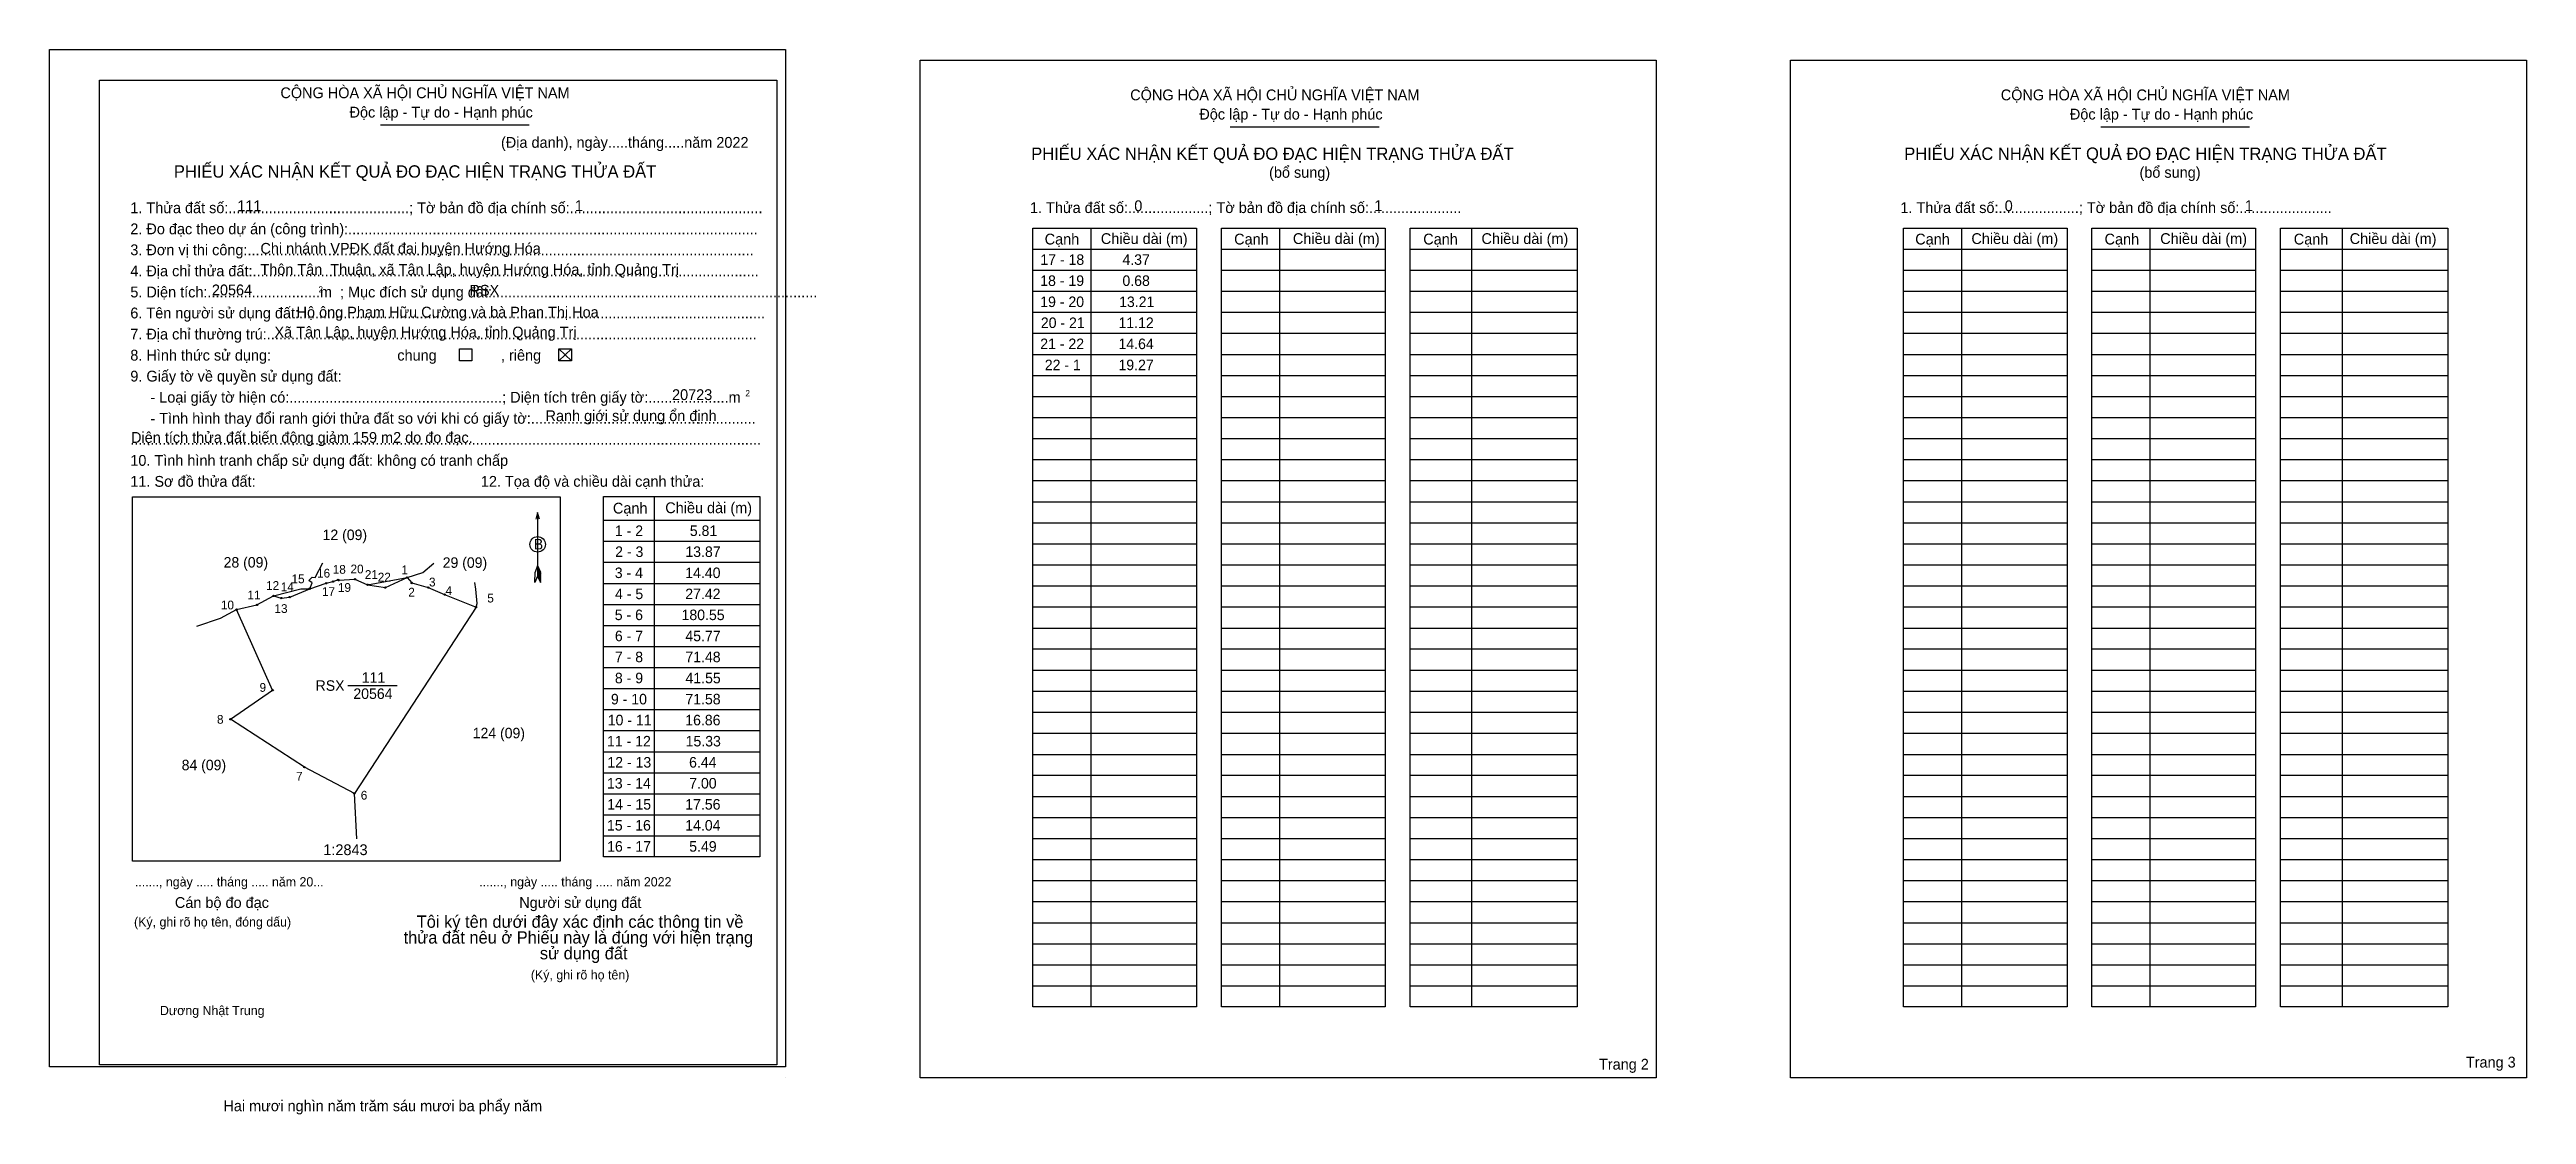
# Model space of a CAD drawing. Extents: x 545062 to 547068, y 1837454 to 1838317.
import ezdxf

# ---------------------------------------------------------------- set-up
doc = ezdxf.new("R2010")
doc.units = 0
for name, color, linetype in [('Level 1', 7, 'Continuous'), ('Level 10', 7, 'Continuous'), ('Level 11', 7, 'Continuous'), ('Level 13', 7, 'Continuous'), ('Level 2', 7, 'Continuous'), ('Level 29', 7, 'Continuous'), ('Level 3', 7, 'Continuous'), ('Level 48', 7, 'Continuous'), ('Level 50', 7, 'Continuous'), ('Level 52', 7, 'Continuous'), ('Level 6', 7, 'Continuous'), ('Level 9', 7, 'Continuous')]:
    doc.layers.add(name, color=color, linetype=linetype)

msp = doc.modelspace()

# ---------------------------------------------------------------- linework, layer by layer
at = {"layer": 'Level 1'}
for p, q in [((545061.7, 1838308.3), (545061.7, 1838308.3)), ((545766.9, 1838308.3), (545766.9, 1838308.3)), ((545329.7, 1838256), (545450.3, 1838256)), ((546018.3, 1838254.3), (546138.8, 1838254.3)), ((546723.5, 1838254.3), (546844.1, 1838254.3)), ((545905.4, 1838172.3), (545905.4, 1837541)), ((546058.1, 1838172.3), (546058.1, 1837541)), ((546213.7, 1838172.3), (546213.7, 1837541)), ((546610.6, 1838172.3), (546610.6, 1837541)), ((546763.4, 1838172.3), (546763.4, 1837541)), ((546919, 1838172.3), (546919, 1837541)), ((545858.4, 1838155.3), (545991, 1838155.3)), ((545858.4, 1838138.2), (545991, 1838138.2)), ((546011.2, 1838155.3), (546143.7, 1838155.3)), ((546011.2, 1838138.2), (546143.7, 1838138.2)), ((546164, 1838155.3), (546299.3, 1838155.3)), ((546164, 1838138.2), (546299.3, 1838138.2)), ((546563.7, 1838155.3), (546696.2, 1838155.3)), ((546563.7, 1838138.2), (546696.2, 1838138.2)), ((546716.4, 1838155.3), (546849, 1838155.3)), ((546716.4, 1838138.2), (546849, 1838138.2)), ((546869.2, 1838155.3), (547004.6, 1838155.3)), ((546869.2, 1838138.2), (547004.6, 1838138.2)), ((545858.4, 1838121.1), (545991, 1838121.1)), ((546011.2, 1838121.1), (546143.7, 1838121.1)), ((546164, 1838121.1), (546299.3, 1838121.1)), ((546563.7, 1838121.1), (546696.2, 1838121.1)), ((546716.4, 1838121.1), (546849, 1838121.1)), ((546869.2, 1838121.1), (547004.6, 1838121.1)), ((545858.4, 1838104.1), (545991, 1838104.1)), ((546011.2, 1838104.1), (546143.7, 1838104.1)), ((546164, 1838104.1), (546299.3, 1838104.1)), ((546563.7, 1838104.1), (546696.2, 1838104.1)), ((546716.4, 1838104.1), (546849, 1838104.1)), ((546869.2, 1838104.1), (547004.6, 1838104.1)), ((545858.4, 1838087), (545991, 1838087)), ((546011.2, 1838087), (546143.7, 1838087)), ((546164, 1838087), (546299.3, 1838087)), ((546563.7, 1838087), (546696.2, 1838087)), ((546716.4, 1838087), (546849, 1838087)), ((546869.2, 1838087), (547004.6, 1838087)), ((545474.3, 1838074.4), (545484.5, 1838064.8)), ((545474.3, 1838064.8), (545484.5, 1838074.4)), ((545858.4, 1838069.9), (545991, 1838069.9)), ((546011.2, 1838069.9), (546143.7, 1838069.9)), ((546164, 1838069.9), (546299.3, 1838069.9)), ((546563.7, 1838069.9), (546696.2, 1838069.9)), ((546716.4, 1838069.9), (546849, 1838069.9)), ((546869.2, 1838069.9), (547004.6, 1838069.9)), ((545858.4, 1838052.9), (545991, 1838052.9)), ((545858.4, 1838035.8), (545991, 1838035.8)), ((546011.2, 1838052.9), (546143.7, 1838052.9)), ((546011.2, 1838035.8), (546143.7, 1838035.8)), ((546164, 1838052.9), (546299.3, 1838052.9)), ((546164, 1838035.8), (546299.3, 1838035.8)), ((546563.7, 1838052.9), (546696.2, 1838052.9)), ((546563.7, 1838035.8), (546696.2, 1838035.8)), ((546716.4, 1838052.9), (546849, 1838052.9)), ((546716.4, 1838035.8), (546849, 1838035.8)), ((546869.2, 1838052.9), (547004.6, 1838052.9)), ((546869.2, 1838035.8), (547004.6, 1838035.8)), ((545858.4, 1838018.8), (545991, 1838018.8)), ((546011.2, 1838018.8), (546143.7, 1838018.8)), ((546164, 1838018.8), (546299.3, 1838018.8)), ((546563.7, 1838018.8), (546696.2, 1838018.8)), ((546716.4, 1838018.8), (546849, 1838018.8)), ((546869.2, 1838018.8), (547004.6, 1838018.8)), ((545858.4, 1838001.7), (545991, 1838001.7)), ((546011.2, 1838001.7), (546143.7, 1838001.7)), ((546164, 1838001.7), (546299.3, 1838001.7)), ((546563.7, 1838001.7), (546696.2, 1838001.7)), ((546716.4, 1838001.7), (546849, 1838001.7)), ((546869.2, 1838001.7), (547004.6, 1838001.7)), ((545858.4, 1837984.6), (545991, 1837984.6)), ((546011.2, 1837984.6), (546143.7, 1837984.6)), ((546164, 1837984.6), (546299.3, 1837984.6)), ((546563.7, 1837984.6), (546696.2, 1837984.6)), ((546716.4, 1837984.6), (546849, 1837984.6)), ((546869.2, 1837984.6), (547004.6, 1837984.6)), ((545858.4, 1837967.6), (545991, 1837967.6)), ((546011.2, 1837967.6), (546143.7, 1837967.6)), ((546164, 1837967.6), (546299.3, 1837967.6)), ((546563.7, 1837967.6), (546696.2, 1837967.6)), ((546716.4, 1837967.6), (546849, 1837967.6)), ((546869.2, 1837967.6), (547004.6, 1837967.6)), ((545128.8, 1837954.5), (545128.8, 1837954.5)), ((545457.1, 1837941.7), (545457.1, 1837890.1)), ((545510.5, 1837935.5), (545637, 1837935.5)), ((545551.4, 1837954.6), (545551.4, 1837662.5)), ((545858.4, 1837950.5), (545991, 1837950.5)), ((546011.2, 1837950.5), (546143.7, 1837950.5)), ((546164, 1837950.5), (546299.3, 1837950.5)), ((546563.7, 1837950.5), (546696.2, 1837950.5)), ((546716.4, 1837950.5), (546849, 1837950.5)), ((546869.2, 1837950.5), (547004.6, 1837950.5)), ((545510.5, 1837918.5), (545637, 1837918.5)), ((545858.4, 1837933.4), (545991, 1837933.4)), ((545858.4, 1837916.4), (545991, 1837916.4)), ((546011.2, 1837933.4), (546143.7, 1837933.4)), ((546011.2, 1837916.4), (546143.7, 1837916.4)), ((546164, 1837933.4), (546299.3, 1837933.4)), ((546164, 1837916.4), (546299.3, 1837916.4)), ((546563.7, 1837933.4), (546696.2, 1837933.4)), ((546563.7, 1837916.4), (546696.2, 1837916.4)), ((546716.4, 1837933.4), (546849, 1837933.4)), ((546716.4, 1837916.4), (546849, 1837916.4)), ((546869.2, 1837933.4), (547004.6, 1837933.4)), ((546869.2, 1837916.4), (547004.6, 1837916.4)), ((545457.1, 1837898.7), (545455, 1837893.4)), ((545457.1, 1837898.7), (545459.3, 1837893.4)), ((545457.1, 1837897.9), (545459.3, 1837892.6)), ((545457.1, 1837897.2), (545459.3, 1837891.9)), ((545457.1, 1837896.4), (545459.4, 1837891.1)), ((545457.1, 1837895.7), (545459.4, 1837890.4)), ((545457.1, 1837894.9), (545459.4, 1837889.6)), ((545510.5, 1837901.4), (545637, 1837901.4)), ((545858.4, 1837899.3), (545991, 1837899.3)), ((546011.2, 1837899.3), (546143.7, 1837899.3)), ((546164, 1837899.3), (546299.3, 1837899.3)), ((546563.7, 1837899.3), (546696.2, 1837899.3)), ((546716.4, 1837899.3), (546849, 1837899.3)), ((546869.2, 1837899.3), (547004.6, 1837899.3)), ((545454.9, 1837884.9), (545455, 1837893.4)), ((545457.1, 1837890.1), (545454.9, 1837884.9)), ((545457.1, 1837894.2), (545459.4, 1837888.8)), ((545457.1, 1837893.5), (545459.4, 1837888.1)), ((545457.1, 1837892.7), (545459.4, 1837887.3)), ((545457.1, 1837892), (545459.4, 1837886.5)), ((545457.1, 1837891.2), (545459.4, 1837885.8)), ((545457.1, 1837890.1), (545459.4, 1837884.9)), ((545459.4, 1837884.9), (545459.3, 1837893.4)), ((545510.5, 1837884.3), (545637, 1837884.3)), ((545858.4, 1837882.2), (545991, 1837882.2)), ((546011.2, 1837882.2), (546143.7, 1837882.2)), ((546164, 1837882.2), (546299.3, 1837882.2)), ((546563.7, 1837882.2), (546696.2, 1837882.2)), ((546716.4, 1837882.2), (546849, 1837882.2)), ((546869.2, 1837882.2), (547004.6, 1837882.2)), ((545510.5, 1837867.3), (545637, 1837867.3)), ((545858.4, 1837865.2), (545991, 1837865.2)), ((546011.2, 1837865.2), (546143.7, 1837865.2)), ((546164, 1837865.2), (546299.3, 1837865.2)), ((546563.7, 1837865.2), (546696.2, 1837865.2)), ((546716.4, 1837865.2), (546849, 1837865.2)), ((546869.2, 1837865.2), (547004.6, 1837865.2)), ((545510.5, 1837850.2), (545637, 1837850.2)), ((545858.4, 1837848.1), (545991, 1837848.1)), ((546011.2, 1837848.1), (546143.7, 1837848.1)), ((546164, 1837848.1), (546299.3, 1837848.1)), ((546563.7, 1837848.1), (546696.2, 1837848.1)), ((546716.4, 1837848.1), (546849, 1837848.1)), ((546869.2, 1837848.1), (547004.6, 1837848.1)), ((545510.5, 1837833.2), (545637, 1837833.2)), ((545510.5, 1837816.1), (545637, 1837816.1)), ((545858.4, 1837831.1), (545991, 1837831.1)), ((546011.2, 1837831.1), (546143.7, 1837831.1)), ((546164, 1837831.1), (546299.3, 1837831.1)), ((546563.7, 1837831.1), (546696.2, 1837831.1)), ((546716.4, 1837831.1), (546849, 1837831.1)), ((546869.2, 1837831.1), (547004.6, 1837831.1)), ((545510.5, 1837799), (545637, 1837799)), ((545858.4, 1837814), (545991, 1837814)), ((545858.4, 1837796.9), (545991, 1837796.9)), ((546011.2, 1837814), (546143.7, 1837814)), ((546011.2, 1837796.9), (546143.7, 1837796.9)), ((546164, 1837814), (546299.3, 1837814)), ((546164, 1837796.9), (546299.3, 1837796.9)), ((546563.7, 1837814), (546696.2, 1837814)), ((546563.7, 1837796.9), (546696.2, 1837796.9)), ((546716.4, 1837814), (546849, 1837814)), ((546716.4, 1837796.9), (546849, 1837796.9)), ((546869.2, 1837814), (547004.6, 1837814)), ((546869.2, 1837796.9), (547004.6, 1837796.9)), ((545510.5, 1837782), (545637, 1837782)), ((545858.4, 1837779.9), (545991, 1837779.9)), ((546011.2, 1837779.9), (546143.7, 1837779.9)), ((546164, 1837779.9), (546299.3, 1837779.9)), ((546563.7, 1837779.9), (546696.2, 1837779.9)), ((546716.4, 1837779.9), (546849, 1837779.9)), ((546869.2, 1837779.9), (547004.6, 1837779.9)), ((545510.5, 1837764.9), (545637, 1837764.9)), ((545858.4, 1837762.8), (545991, 1837762.8)), ((546011.2, 1837762.8), (546143.7, 1837762.8)), ((546164, 1837762.8), (546299.3, 1837762.8)), ((546563.7, 1837762.8), (546696.2, 1837762.8)), ((546716.4, 1837762.8), (546849, 1837762.8)), ((546869.2, 1837762.8), (547004.6, 1837762.8)), ((545510.5, 1837747.8), (545637, 1837747.8)), ((545858.4, 1837745.7), (545991, 1837745.7)), ((546011.2, 1837745.7), (546143.7, 1837745.7)), ((546164, 1837745.7), (546299.3, 1837745.7)), ((546563.7, 1837745.7), (546696.2, 1837745.7)), ((546716.4, 1837745.7), (546849, 1837745.7)), ((546869.2, 1837745.7), (547004.6, 1837745.7)), ((545510.5, 1837730.8), (545637, 1837730.8)), ((545858.4, 1837728.7), (545991, 1837728.7)), ((546011.2, 1837728.7), (546143.7, 1837728.7)), ((546164, 1837728.7), (546299.3, 1837728.7)), ((546563.7, 1837728.7), (546696.2, 1837728.7)), ((546716.4, 1837728.7), (546849, 1837728.7)), ((546869.2, 1837728.7), (547004.6, 1837728.7)), ((545510.5, 1837713.7), (545637, 1837713.7)), ((545510.5, 1837696.7), (545637, 1837696.7)), ((545858.4, 1837711.6), (545991, 1837711.6)), ((545858.4, 1837694.6), (545991, 1837694.6)), ((546011.2, 1837711.6), (546143.7, 1837711.6)), ((546011.2, 1837694.6), (546143.7, 1837694.6)), ((546164, 1837711.6), (546299.3, 1837711.6)), ((546164, 1837694.6), (546299.3, 1837694.6)), ((546563.7, 1837711.6), (546696.2, 1837711.6)), ((546563.7, 1837694.6), (546696.2, 1837694.6)), ((546716.4, 1837711.6), (546849, 1837711.6)), ((546716.4, 1837694.6), (546849, 1837694.6)), ((546869.2, 1837711.6), (547004.6, 1837711.6)), ((546869.2, 1837694.6), (547004.6, 1837694.6)), ((545510.5, 1837679.6), (545637, 1837679.6)), ((545858.4, 1837677.5), (545991, 1837677.5)), ((546011.2, 1837677.5), (546143.7, 1837677.5)), ((546164, 1837677.5), (546299.3, 1837677.5)), ((546563.7, 1837677.5), (546696.2, 1837677.5)), ((546716.4, 1837677.5), (546849, 1837677.5)), ((546869.2, 1837677.5), (547004.6, 1837677.5)), ((545475.4, 1837659.2), (545475.4, 1837659.2)), ((545858.4, 1837660.4), (545991, 1837660.4)), ((546011.2, 1837660.4), (546143.7, 1837660.4)), ((546164, 1837660.4), (546299.3, 1837660.4)), ((546563.7, 1837660.4), (546696.2, 1837660.4)), ((546716.4, 1837660.4), (546849, 1837660.4)), ((546869.2, 1837660.4), (547004.6, 1837660.4)), ((545858.4, 1837643.4), (545991, 1837643.4)), ((546011.2, 1837643.4), (546143.7, 1837643.4)), ((546164, 1837643.4), (546299.3, 1837643.4)), ((546563.7, 1837643.4), (546696.2, 1837643.4)), ((546716.4, 1837643.4), (546849, 1837643.4)), ((546869.2, 1837643.4), (547004.6, 1837643.4)), ((545858.4, 1837626.3), (545991, 1837626.3)), ((546011.2, 1837626.3), (546143.7, 1837626.3)), ((546164, 1837626.3), (546299.3, 1837626.3)), ((546563.7, 1837626.3), (546696.2, 1837626.3)), ((546716.4, 1837626.3), (546849, 1837626.3)), ((546869.2, 1837626.3), (547004.6, 1837626.3)), ((545858.4, 1837609.2), (545991, 1837609.2)), ((546011.2, 1837609.2), (546143.7, 1837609.2)), ((546164, 1837609.2), (546299.3, 1837609.2)), ((546563.7, 1837609.2), (546696.2, 1837609.2)), ((546716.4, 1837609.2), (546849, 1837609.2)), ((546869.2, 1837609.2), (547004.6, 1837609.2)), ((545858.4, 1837592.2), (545991, 1837592.2)), ((545858.4, 1837575.1), (545991, 1837575.1)), ((546011.2, 1837592.2), (546143.7, 1837592.2)), ((546011.2, 1837575.1), (546143.7, 1837575.1)), ((546164, 1837592.2), (546299.3, 1837592.2)), ((546164, 1837575.1), (546299.3, 1837575.1)), ((546563.7, 1837592.2), (546696.2, 1837592.2)), ((546563.7, 1837575.1), (546696.2, 1837575.1)), ((546716.4, 1837592.2), (546849, 1837592.2)), ((546716.4, 1837575.1), (546849, 1837575.1)), ((546869.2, 1837592.2), (547004.6, 1837592.2)), ((546869.2, 1837575.1), (547004.6, 1837575.1)), ((545858.4, 1837558), (545991, 1837558)), ((546011.2, 1837558), (546143.7, 1837558)), ((546164, 1837558), (546299.3, 1837558)), ((546563.7, 1837558), (546696.2, 1837558)), ((546716.4, 1837558), (546849, 1837558)), ((546869.2, 1837558), (547004.6, 1837558)), ((545657.9, 1837483.5), (545657.9, 1837483.5)), ((546363.2, 1837483.5), (546363.2, 1837483.5))]:
    msp.add_line(p, q, dxfattribs=at)
for points in [[(545858.4, 1838172.3), (545991, 1838172.3), (545991, 1837541), (545858.4, 1837541)], [(546011.2, 1838172.3), (546143.7, 1838172.3), (546143.7, 1837541), (546011.2, 1837541)], [(546164, 1838172.3), (546299.3, 1838172.3), (546299.3, 1837541), (546164, 1837541)], [(546563.7, 1838172.3), (546696.2, 1838172.3), (546696.2, 1837541), (546563.7, 1837541)], [(546716.4, 1838172.3), (546849, 1838172.3), (546849, 1837541), (546716.4, 1837541)], [(546869.2, 1838172.3), (547004.6, 1838172.3), (547004.6, 1837541), (546869.2, 1837541)], [(545128.8, 1837954.5), (545475.4, 1837954.5), (545475.4, 1837659.2), (545128.8, 1837659.2)], [(545510.5, 1837954.6), (545637, 1837954.6), (545637, 1837662.5), (545510.5, 1837662.5)]]:
    msp.add_lwpolyline(points, close=True, dxfattribs=at)
msp.add_lwpolyline([(545458.6, 1837936.3), (545457.1, 1837941.7), (545455.7, 1837936.3)], dxfattribs=at)
msp.add_circle((545457.1, 1837915.9), 6.3, dxfattribs=at)
at = {"layer": 'Level 10'}
for p, q in [((545276.8, 1837889), (545283.2, 1837901)), ((545364.2, 1837893.2), (545372.9, 1837900.6)), ((545271.6, 1837886.7), (545274.4, 1837889.4)), ((545274.4, 1837884.7), (545271.6, 1837886.7)), ((545272.5, 1837880), (545274.4, 1837884.7)), ((545274.4, 1837889.4), (545276.8, 1837889)), ((545351.3, 1837889), (545364.2, 1837893.2)), ((545407, 1837879.5), (545406.1, 1837885.1)), ((545408.1, 1837868), (545407, 1837879.5)), ((545181.1, 1837849.6), (545200.1, 1837856.2)), ((545200.1, 1837856.2), (545213.2, 1837863)), ((545407.2, 1837865.1), (545408.1, 1837868)), ((545310.5, 1837677.1), (545308.6, 1837713.9))]:
    msp.add_line(p, q, dxfattribs=at)
msp.add_lwpolyline([(545243.1, 1837874.1), (545249.4, 1837872.4), (545256.3, 1837873.2), (545272.5, 1837880), (545285.9, 1837884.4), (545291.2, 1837885.8), (545295.3, 1837887.1), (545295.9, 1837886.8), (545309.1, 1837887.6), (545319.3, 1837883.2), (545333.8, 1837880.9), (545351.3, 1837889), (545355.1, 1837884.6), (545368.5, 1837880.9), (545381.7, 1837875.2), (545407.2, 1837865.1), (545308.6, 1837713.9), (545268.2, 1837735.3), (545208.2, 1837774.2), (545242.4, 1837797.7), (545213.2, 1837863), (545229.6, 1837866.8)], close=True, dxfattribs=at)
at = {"layer": 'Level 11'}
for centre in [(545243.1, 1837874.1), (545243.1, 1837874.1), (545272.5, 1837880), (545285.9, 1837884.4), (545291.2, 1837885.8), (545295.3, 1837887.1), (545295.9, 1837886.8), (545309.1, 1837887.6), (545319.3, 1837883.2), (545333.8, 1837880.9), (545351.3, 1837889), (545355.1, 1837884.6), (545368.5, 1837880.9), (545381.7, 1837875.2), (545213.2, 1837863), (545229.6, 1837866.8), (545249.4, 1837872.4), (545256.3, 1837873.2), (545407.2, 1837865.1), (545242.4, 1837797.7), (545208.2, 1837774.2), (545268.2, 1837735.3), (545308.6, 1837713.9)]:
    msp.add_circle(centre, 0.569, dxfattribs=at)
at = {"layer": 'Level 2'}
for points in [[(545061.6, 1838317.1), (545657.9, 1838317.1), (545657.9, 1837492.4), (545061.6, 1837492.4)], [(545766.9, 1838308.3), (546363.2, 1838308.3), (546363.2, 1837483.5), (545766.9, 1837483.5)], [(546472.1, 1838308.3), (547068.4, 1838308.3), (547068.4, 1837483.5), (546472.1, 1837483.5)]]:
    msp.add_lwpolyline(points, close=True, dxfattribs=at)
at = {"layer": 'Level 29'}
for p, q in [((545243.1, 1837874.1), (545265.2, 1837879.9)), ((545265.2, 1837879.9), (545272.5, 1837880)), ((545319.3, 1837883.2), (545351.3, 1837889))]:
    msp.add_line(p, q, dxfattribs=at)
at = {"layer": 'Level 3'}
msp.add_lwpolyline([(545102, 1838292.3), (545650.8, 1838292.3), (545650.8, 1837493.9), (545102, 1837493.9)], close=True, dxfattribs=at)
at = {"layer": 'Level 50'}
for points in [[(545393.7, 1838074.4), (545403.9, 1838074.4), (545403.9, 1838064.8), (545393.7, 1838064.8)], [(545474.3, 1838074.4), (545484.5, 1838074.4), (545484.5, 1838064.8), (545474.3, 1838064.8)]]:
    msp.add_lwpolyline(points, close=True, dxfattribs=at)
at = {"layer": 'Level 9'}
msp.add_line((545303.2, 1837801.4), (545343.4, 1837801.4), dxfattribs=at)

# ---------------------------------------------------------------- texts
at = {"layer": 'Level 1'}
for s, height, p in [('CỘNG HÒA XÃ HỘI CHỦ NGHĨA VIỆT NAM', 8.759, (545248.7, 1838277.6)), ('CỘNG HÒA XÃ HỘI CHỦ NGHĨA VIỆT NAM', 8.759, (545937.2, 1838275.9)), ('CỘNG HÒA XÃ HỘI CHỦ NGHĨA VIỆT NAM', 8.759, (546642.5, 1838275.9)), ('Độc lập - Tự do - Hạnh phúc', 8.759, (545304.7, 1838261.9)), ('Độc lập - Tự do - Hạnh phúc', 8.759, (545993.2, 1838260.3)), ('Độc lập - Tự do - Hạnh phúc', 8.759, (546698.5, 1838260.3)), ('(Địa danh), ngày.....tháng.....năm 2022', 8.759, (545427.4, 1838237.4)), ('PHIẾU XÁC NHẬN KẾT QUẢ ĐO ĐẠC HIỆN TRẠNG THỬA ĐẤT', 10.011, (545857, 1838227.6)), ('PHIẾU XÁC NHẬN KẾT QUẢ ĐO ĐẠC HIỆN TRẠNG THỬA ĐẤT', 10.011, (546564.3, 1838227.6)), ('PHIẾU XÁC NHẬN KẾT QUẢ ĐO ĐẠC HIỆN TRẠNG THỬA ĐẤT', 10.011, (545162.4, 1838213.2)), ('(bổ sung)', 8.76, (546049.7, 1838213.1)), ('(bổ sung)', 8.76, (546754.9, 1838213.1)), ('2. Đo đạc theo dự án (công trình):......................................................................................................', 8.7586, (545127.1, 1838167.3)), ('1. Thửa đất số:.............................................; Tờ bản đồ địa chính số:................................................', 8.7586, (545127.1, 1838184.4)), ('1. Thửa đất số:....................; Tờ bản đồ địa chính số:.......................', 8.759, (545856, 1838184.5)), ('1. Thửa đất số:....................; Tờ bản đồ địa chính số:.......................', 8.759, (546561.2, 1838184.5)), ('3. Đơn vị thi công:..............................................................................................................................', 8.7586, (545127.1, 1838150.3)), ('Cạnh', 8.76, (545867.9, 1838159)), ('Chiều dài (m)', 8.759, (545913.4, 1838159.4)), ('Cạnh', 8.76, (546021.4, 1838159)), ('Chiều dài (m)', 8.759, (546069, 1838159.4)), ('Cạnh', 8.76, (546174.6, 1838159)), ('Chiều dài (m)', 8.759, (546221.8, 1838159.4)), ('Cạnh', 8.76, (546573.2, 1838159)), ('Chiều dài (m)', 8.759, (546618.7, 1838159.4)), ('Cạnh', 8.76, (546726.6, 1838159)), ('Chiều dài (m)', 8.759, (546771.7, 1838159.4)), ('Cạnh', 8.76, (546879.9, 1838159)), ('Chiều dài (m)', 8.759, (546925.2, 1838159.4)), ('4. Địa chỉ thửa đất:..............................................................................................................................', 8.7586, (545127.1, 1838133.2)), ('5. Diện tích:............................m  ; Mục đích sử dụng đất:.................................................................................', 8.7586, (545127.1, 1838116.1)), ('2', 5, (545279.5, 1838120.1)), ('6. Tên người sử dụng đất:....................................................................................................................', 8.7586, (545127.1, 1838099.1)), ('7. Địa chỉ thường trú:..........................................................................................................................', 8.7586, (545127.1, 1838082)), ('9. Giấy tờ về quyền sử dụng đất:', 8.759, (545127.1, 1838047.9)), ('chung                , riêng', 8.759, (545343.4, 1838064.9)), ('     - Loại giấy tờ hiện có:.....................................................; Diện tích trên giấy tờ:....................m', 8.7586, (545127.1, 1838030.8)), ('2', 5, (545625.4, 1838035.9)), ('     - Tình hình thay đổi ranh giới thửa đất so với khi có giấy tờ:........................................................', 8.7586, (545127.1, 1838013.7)), ('.............................................................................................................................................................', 8.7586, (545127.1, 1837996.7)), ('10. Tình hình tranh chấp sử dụng đất: không có tranh chấp', 8.759, (545127.1, 1837979.6)), ('11. Sơ đồ thửa đất:', 8.759, (545127.1, 1837962.6)), ('12. Tọa độ và chiều dài cạnh thửa:', 8.759, (545411.1, 1837962.6)), ('Cạnh', 8.76, (545518.1, 1837940.9)), ('Chiều dài (m)', 8.759, (545560.5, 1837941.2)), ('B', 8.53, (545454, 1837911.8)), ('......., ngày ..... tháng ..... năm 20...', 7.508, (545130.8, 1837638.6)), ('......., ngày ..... tháng ..... năm 2022', 7.508, (545409.8, 1837638.6)), ('(Ký, ghi rõ họ tên, đóng dấu)', 7.508, (545130.1, 1837606.1)), ('Cán bộ đo đạc', 8.759, (545163.2, 1837621.2)), ('Tôi ký tên dưới đây xác định các thông tin về', 9.953, (545359.1, 1837605.1)), ('Người sử dụng đất', 8.759, (545442.2, 1837621.2)), ('thửa đất nêu ở Phiếu này là đúng với hiện trạng', 9.953, (545348.5, 1837592.3)), ('sử dụng đất', 9.953, (545458.9, 1837579.5)), ('(Ký, ghi rõ họ tên)', 7.508, (545451.6, 1837563.2)), ('Dương Nhật Trung', 7.508, (545151.1, 1837534.3)), ('Trang 2', 8.76, (546317, 1837490.1)), ('Trang 3', 8.76, (547019.3, 1837491.8))]:
    msp.add_text(s, height=height, dxfattribs=at).set_placement(p)
at = {"layer": 'Level 10'}
for s, p in [('12 (09)', (545282.9, 1837919.4)), ('28 (09)', (545202.7, 1837897.1)), ('29 (09)', (545380.2, 1837896.9)), ('124 (09)', (545404.5, 1837758.7)), ('84 (09)', (545168.7, 1837732.8))]:
    msp.add_text(s, height=8.5, dxfattribs=at).set_placement(p)
at = {"layer": 'Level 13'}
for s, p in [('RSX', (545277.2, 1837797.2)), ('20564', (545307.8, 1837790.6)), ('111', (545314.6, 1837803.7))]:
    msp.add_text(s, height=8.53, dxfattribs=at).set_placement(p)
at = {"layer": 'Level 48'}
msp.add_text('8. Hình thức sử dụng:', height=8.759, dxfattribs=at).set_placement((545127.1, 1838064.9))
at = {"layer": 'Level 52'}
for s, p in [('17 - 18', (545864.4, 1838142.5)), ('4.37', (545930.9, 1838142.5)), ('19 - 20', (545864.3, 1838108.3)), ('18 - 19', (545864.3, 1838125.4)), ('13.21', (545928.2, 1838108.3)), ('0.68', (545930.9, 1838125.4)), ('20 - 21', (545864.8, 1838091.3)), ('11.12', (545927.7, 1838091.3)), ('21 - 22', (545864.3, 1838074.2)), ('14.64', (545927.7, 1838074.2)), ('22 - 1', (545868, 1838057.1)), ('19.27', (545927.7, 1838057.1)), ('1 - 2', (545519.7, 1837922.7)), ('5.81', (545580.4, 1837922.7)), ('3 - 4', (545519.6, 1837888.6)), ('2 - 3', (545519.9, 1837905.7)), ('13.87', (545576.8, 1837905.7)), ('14.40', (545576.7, 1837888.6)), ('4 - 5', (545519.8, 1837871.5)), ('27.42', (545576.7, 1837871.5)), ('5 - 6', (545519.6, 1837854.5)), ('180.55', (545573.7, 1837854.5)), ('6 - 7', (545519.7, 1837837.4)), ('45.77', (545576.8, 1837837.4)), ('7 - 8', (545519.7, 1837820.4)), ('71.48', (545576.8, 1837820.4)), ('9 - 10', (545516.5, 1837786.2)), ('8 - 9', (545519.7, 1837803.3)), ('41.55', (545576.9, 1837803.3)), ('71.58', (545576.8, 1837786.2)), ('10 - 11', (545513.9, 1837769.2)), ('16.86', (545576.7, 1837769.2)), ('11 - 12', (545513.3, 1837752.1)), ('15.33', (545577, 1837752.1)), ('12 - 13', (545513.6, 1837735)), ('6.44', (545579.8, 1837735)), ('13 - 14', (545513.3, 1837718)), ('7.00', (545579.9, 1837718)), ('14 - 15', (545513.5, 1837700.9)), ('17.56', (545576.7, 1837700.9)), ('15 - 16', (545513.3, 1837683.9)), ('16 - 17', (545513.4, 1837666.8)), ('14.04', (545576.7, 1837683.9)), ('5.49', (545579.9, 1837666.8))]:
    msp.add_text(s, height=8.53, dxfattribs=at).set_placement(p)
at = {"layer": 'Level 6'}
for s, height, p in [('111', 8.76, (545213.8, 1838186)), ('1', 8.76, (545487.3, 1838186.1)), ('0', 8.76, (545940.5, 1838186)), ('1', 8.76, (546135, 1838186.1)), ('0', 8.76, (546645.7, 1838186)), ('1', 8.76, (546840.3, 1838186.1)), ('Chi nhánh VPĐK đất đai huyện Hướng Hóa', 8.759, (545232.5, 1838151.5)), ('Thôn Tân  Thuận, xã Tân Lập, huyện Hướng Hóa, tỉnh Quảng Trị', 8.759, (545232.5, 1838134.4)), ('20564', 8.76, (545193.2, 1838117.8)), ('RSX', 8.76, (545401.9, 1838117.5)), ('Hộ ông Phạm Hữu Cường và bà Phan Thị Hoa', 8.759, (545261.8, 1838099.8)), ('Xã Tân Lập, huyện Hướng Hóa, tỉnh Quảng Trị', 8.759, (545243.9, 1838083.6)), ('20723', 8.76, (545566, 1838032.9)), ('Ranh giới sử dụng ổn định', 8.759, (545463.5, 1838015.8)), ('Diện tích thửa đất biến động giảm 159 m2 do đo đạc.', 8.759, (545127.7, 1837998.2)), ('1:2843', 8.76, (545283.5, 1837664)), ('Hai mươi nghìn năm trăm sáu mươi ba phẩy năm', 8.759, (545202.5, 1837456.4))]:
    msp.add_text(s, height=height, dxfattribs=at).set_placement(p)
at = {"layer": 'Level 9'}
for s, p in [('16', (545278.4, 1837889)), ('18', (545291.1, 1837892.1)), ('20', (545305.5, 1837892.4)), ('21', (545317.1, 1837887.9)), ('1', (545346.8, 1837891.7)), ('11', (545222, 1837871.3)), ('12', (545237.1, 1837879)), ('14', (545249, 1837877.9)), ('15', (545257.7, 1837884.4)), ('17', (545282.4, 1837874.1)), ('19', (545295.3, 1837877.4)), ('22', (545327.6, 1837885.8)), ('2', (545352.3, 1837873.6)), ('3', (545369.1, 1837881.8)), ('4', (545382.5, 1837874.9)), ('5', (545416.3, 1837868.8)), ('10', (545200.5, 1837863.2)), ('13', (545243.9, 1837860.3)), ('9', (545231.8, 1837796.4)), ('8', (545197.3, 1837770.5)), ('7', (545261.4, 1837724.4)), ('6', (545313.8, 1837709))]:
    msp.add_text(s, height=7.11, dxfattribs=at).set_placement(p)

doc.saveas('drawing.dxf')
